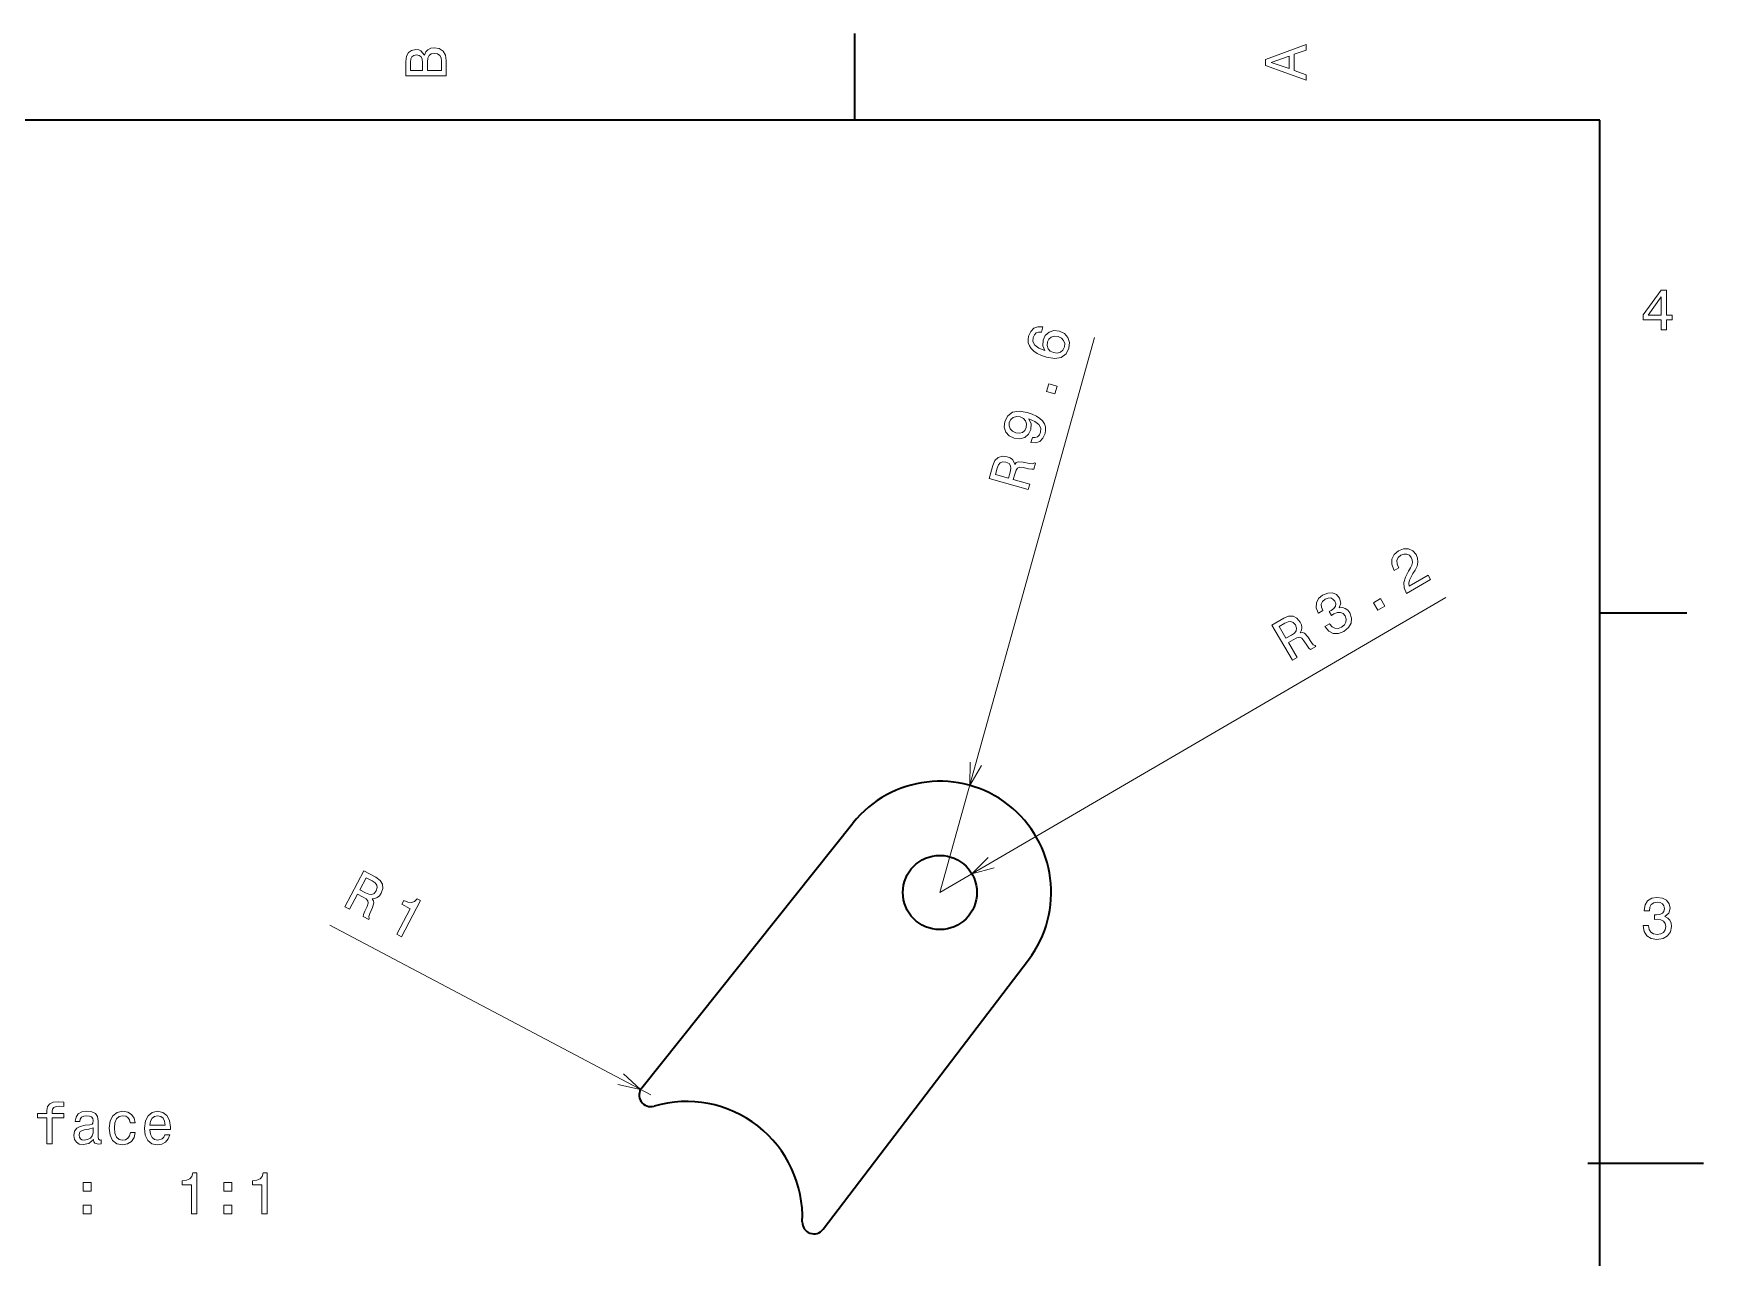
# Model space of a CAD drawing. Extents: x 0 to 296, y 0 to 210.
# Drawn here: x 151.8 to 295.9, y 101.9 to 207.5 of the extents above; entities that cross this region are included whole.
import ezdxf

# ---------------------------------------------------------------- set-up
doc = ezdxf.new("R2010")
doc.units = 0

msp = doc.modelspace()

# ---------------------------------------------------------------- linework, layer by layer
at = {"color": 7, "lineweight": 35, "ltscale": 0.1875}
for p, q in [((222.699997, 200), (222.699997, 207.5)), ((287, 157.5), (294.5, 157.5))]:
    msp.add_line(p, q, dxfattribs=at)
at = {"color": 7, "lineweight": 35}
for p, q in [((287, 200), (10, 200)), ((287, 10), (287, 200)), ((204.299072, 116.511948), (222.530151, 139.351898)), ((219.9552, 104.300415), (237.668579, 127.544174))]:
    msp.add_line(p, q, dxfattribs=at)
at = {"color": 7, "lineweight": 13}
for p, q in [((230.033081, 133.363007), (243.388672, 181.244675)), ((230.033081, 133.363007), (273.68811, 158.819458)), ((205.080566, 115.888107), (177.391602, 130.551224))]:
    msp.add_line(p, q, dxfattribs=at)
at = {"color": 7, "lineweight": 35, "ltscale": 0.25}
msp.add_line((285.941101, 110), (295.941101, 110), dxfattribs=at)
at = {"color": 7, "lineweight": 13}
for points in [[(185.542007, 205.630417), (185.249496, 205.983429), (185.052811, 206.074219), (184.81073, 206.104477), (184.432495, 206.03891), (184.160156, 205.842224), (183.993729, 205.524506), (183.933212, 205.080704), (183.933212, 203.835022), (187.433212, 203.835022), (187.433212, 205.151306), (187.36261, 205.620331), (187.155838, 205.968307), (186.828018, 206.185165), (186.384216, 206.260818), (186.08667, 206.215424), (185.839554, 206.094391), (185.65799, 205.897705)], [(261.633209, 203.466858), (261.633209, 203.930847), (260.604401, 204.298996), (260.604401, 205.695969), (261.633209, 206.064133), (261.633209, 206.538193), (258.128174, 205.257217), (258.128174, 204.742798)], [(185.385666, 204.984879), (185.385666, 204.298996), (184.351807, 204.298996), (184.351807, 205.025223), (184.382065, 205.297562), (184.472839, 205.489197), (184.629181, 205.605194), (184.86116, 205.645538), (185.093155, 205.600143), (185.254532, 205.479111), (185.355408, 205.272339)], [(187.014618, 205.095825), (187.014618, 204.298996), (185.809296, 204.298996), (185.809296, 205.050446), (185.844589, 205.368164), (185.9505, 205.595108), (186.132065, 205.731277), (186.394302, 205.776657), (186.671692, 205.731277), (186.863327, 205.605194), (186.979324, 205.393372)], [(260.17572, 204.460388), (258.632477, 205), (260.17572, 205.539627)], [(292.277374, 181.916794), (292.731262, 181.916794), (292.731262, 182.784225), (293.23056, 182.784225), (293.23056, 183.187683), (292.731262, 183.187683), (292.731262, 185.341141), (292.272339, 185.341141), (290.739197, 183.228027), (290.739197, 182.784225), (292.277374, 182.784225)], [(291.162842, 183.187683), (292.277374, 184.756134), (292.277374, 183.187683)], [(238.916748, 182.172668), (238.497559, 182.190125), (238.146484, 182.057678), (237.869751, 181.778839), (237.687256, 181.368958), (237.641357, 181.072861), (237.664551, 180.799377), (237.75415, 180.538773), (237.916382, 180.294556), (238.142944, 180.074295), (238.438599, 179.876648), (238.803467, 179.701584), (239.230347, 179.561569), (239.941895, 179.446884), (240.508545, 179.545349), (240.91687, 179.845108), (241.165161, 180.341293), (241.209106, 180.836884), (241.081055, 181.260056), (240.786621, 181.593491), (240.353027, 181.803452), (239.86853, 181.849579), (239.451538, 181.725037), (239.131958, 181.442474), (238.934937, 181.036667), (238.903442, 180.548065), (239.084106, 180.125931), (238.570068, 180.347855), (238.229614, 180.610336), (238.067749, 180.912064), (238.082153, 181.264069), (238.188721, 181.496109), (238.342285, 181.652252), (238.546143, 181.726273), (238.792114, 181.725739)], [(240.22644, 181.330887), (240.517578, 181.192078), (240.712891, 180.991028), (240.807373, 180.729065), (240.780029, 180.443481), (240.651489, 180.170425), (240.439941, 179.99382), (240.16748, 179.917984), (239.849243, 179.959625), (239.561646, 180.092224), (239.371216, 180.291916), (239.287842, 180.55603), (239.318359, 180.872116), (239.445068, 181.119537), (239.644165, 181.289124), (239.9104, 181.36145)], [(239.957153, 176.385986), (240.144165, 177.056351), (239.42041, 177.258255), (239.233398, 176.587875)], [(237.886108, 172.189713), (238.290283, 172.155533), (238.644775, 172.281754), (238.921509, 172.560608), (239.111572, 172.978836), (239.157471, 173.274933), (239.141846, 173.556778), (239.052246, 173.817383), (238.890015, 174.0616), (238.663452, 174.28186), (238.362915, 174.480865), (238.001587, 174.649704), (237.571167, 174.795944), (236.863159, 174.904419), (236.296509, 174.805954), (235.889648, 174.511047), (235.637695, 174.021072), (235.592407, 173.520615), (235.725342, 173.0961), (236.019775, 172.762665), (236.449829, 172.558929), (236.937866, 172.506577), (237.356201, 172.635971), (237.674438, 172.913696), (237.86792, 173.325714), (237.902954, 173.80809), (237.717407, 174.231583), (238.234985, 174.003448), (238.575439, 173.740952), (238.737305, 173.43924), (238.71936, 173.093445), (238.61499, 172.850327), (238.456543, 172.695541), (238.252686, 172.621521), (238.010864, 172.636627)], [(236.576416, 173.031479), (236.288818, 173.164078), (236.088623, 173.366486), (235.997681, 173.622238), (236.021484, 173.914032), (236.154907, 174.18573), (236.366455, 174.362335), (236.637573, 174.433319), (236.953613, 174.40274), (237.244751, 174.263947), (237.435181, 174.06424), (237.513672, 173.801483), (237.479614, 173.491608), (237.356567, 173.237976), (237.157349, 173.06839), (236.895996, 172.994705)], [(237.6604, 168.151611), (237.786377, 168.603394), (236.363037, 169.000397), (236.491821, 169.461884), (236.601196, 169.797867), (236.728882, 169.992645), (236.921631, 170.064514), (237.221802, 170.033142), (237.665771, 169.935486), (237.960571, 169.884689), (238.146851, 169.895569), (238.289063, 170.405624), (238.196777, 170.431381), (238.029663, 170.35759), (237.766113, 170.389175), (237.212646, 170.506927), (236.786377, 170.536819), (236.628906, 170.460312), (236.487793, 170.311172), (236.420532, 170.539368), (236.288452, 170.722809), (236.099121, 170.869873), (235.849854, 170.970825), (235.422729, 171.016632), (235.0625, 170.907684), (234.788574, 170.638565), (234.603394, 170.218979), (234.289063, 169.091965)], [(234.981079, 169.977509), (235.092896, 170.265701), (235.243408, 170.448837), (235.450073, 170.532578), (235.729492, 170.50177), (235.997681, 170.374603), (236.131104, 170.196014), (236.15625, 169.948166), (236.095093, 169.635361), (235.950195, 169.11557), (234.828003, 169.428574)], [(270.306396, 159.162582), (272.384521, 160.37439), (272.166016, 160.749054), (270.52356, 159.791306), (270.495728, 160.049408), (270.553467, 160.310776), (270.856689, 160.902084), (271.037476, 161.182678), (271.21582, 161.537674), (271.293579, 161.874908), (271.26123, 162.200546), (271.134644, 162.517853), (270.847168, 162.840607), (270.474731, 163.008743), (270.054321, 163.00882), (269.611084, 162.837906), (269.236084, 162.519958), (269.037354, 162.12973), (269.023193, 161.683594), (269.204956, 161.211639), (269.240601, 161.150635), (269.636963, 161.381821), (269.616699, 161.416672), (269.483154, 161.735794), (269.473755, 162.022217), (269.579834, 162.270874), (269.800171, 162.463593), (270.078247, 162.567383), (270.329102, 162.567703), (270.550171, 162.468933), (270.718262, 162.280853), (270.804565, 162.062668), (270.820923, 161.844498), (270.767822, 161.615067), (270.652344, 161.372589), (270.476563, 161.083298), (270.207153, 160.564209), (270.074219, 160.101395), (270.098877, 159.648697), (270.298828, 159.175659)], [(263.262939, 156.328064), (263.280762, 156.297562), (263.594238, 155.919968), (263.981934, 155.725693), (264.421265, 155.713287), (264.891357, 155.888184), (265.30127, 156.226456), (265.529297, 156.616302), (265.569336, 157.048294), (265.419067, 157.486115), (265.234375, 157.722839), (265.016602, 157.876068), (264.765747, 157.945801), (264.488037, 157.941498), (264.634033, 158.341873), (264.515747, 158.774979), (264.252197, 159.076691), (263.915039, 159.224487), (263.515991, 159.207855), (263.064819, 159.020599), (262.713257, 158.72226), (262.524536, 158.35527), (262.506226, 157.935989), (262.677246, 157.492706), (262.694946, 157.462219), (263.082764, 157.688324), (262.954956, 157.987473), (262.951416, 158.253922), (263.063232, 158.482605), (263.294922, 158.676056), (263.541748, 158.773315), (263.76062, 158.778366), (263.947266, 158.688675), (264.103271, 158.511124), (264.188599, 158.274796), (264.167847, 158.070053), (264.035645, 157.876221), (263.802612, 157.705276), (263.630127, 157.61055), (263.830811, 157.266373), (264.039185, 157.399567), (264.336548, 157.520416), (264.602295, 157.535248), (264.823364, 157.436478), (264.99646, 157.2397), (265.095947, 156.959061), (265.078857, 156.698059), (264.947021, 156.463562), (264.704102, 156.269394), (264.404175, 156.152908), (264.127563, 156.166748), (263.879272, 156.302185), (263.663696, 156.561783)], [(267.841431, 157.725189), (268.442627, 158.075775), (268.064087, 158.724915), (267.462891, 158.374329)], [(260.456421, 153.4189), (260.861572, 153.655167), (260.117188, 154.931656), (260.531128, 155.173004), (260.843628, 155.337769), (261.070923, 155.38855), (261.259277, 155.305756), (261.452759, 155.074127), (261.703247, 154.694733), (261.879272, 154.452927), (262.020386, 154.330933), (262.477905, 154.597687), (262.429565, 154.680466), (262.258301, 154.744019), (262.091309, 154.950241), (261.776245, 155.420395), (261.491333, 155.7388), (261.325073, 155.79364), (261.119995, 155.784958), (261.230713, 155.995499), (261.263794, 156.219116), (261.230469, 156.456528), (261.121948, 156.702682), (260.847534, 157.033066), (260.513184, 157.205917), (260.12915, 157.203796), (259.704102, 157.031784), (258.693359, 156.442398)], [(259.806763, 156.595428), (260.087769, 156.724258), (260.323364, 156.750717), (260.529907, 156.666824), (260.70874, 156.450073), (260.812622, 156.171997), (260.783813, 155.950912), (260.62915, 155.75563), (260.367432, 155.573807), (259.901245, 155.301971), (259.314453, 156.30835)], [(178.675171, 132.134598), (179.0896, 131.9151), (179.781128, 133.220963), (180.20459, 132.99675), (180.509521, 132.818161), (180.672485, 132.651917), (180.70166, 132.448196), (180.606934, 132.161636), (180.416748, 131.748718), (180.304321, 131.471603), (180.275146, 131.287292), (180.743164, 131.039474), (180.787964, 131.124146), (180.751587, 131.303223), (180.838623, 131.553864), (181.071777, 132.06955), (181.191895, 132.479599), (181.150757, 132.649765), (181.035156, 132.819412), (181.272461, 132.836426), (181.479858, 132.926331), (181.66394, 133.079941), (181.815796, 133.302002), (181.95166, 133.709412), (181.921997, 134.08461), (181.717529, 134.409744), (181.347168, 134.680099), (180.31311, 135.227661)], [(181.03064, 134.362625), (181.28833, 134.19191), (181.435181, 134.005753), (181.4729, 133.786026), (181.383179, 133.519669), (181.20166, 133.28476), (180.998779, 133.192505), (180.751221, 133.22084), (180.458618, 133.34726), (179.981812, 133.599792), (180.526978, 134.629333)], [(183.15564, 129.761917), (183.561157, 129.54715), (185.210938, 132.662491), (184.907837, 132.822983), (184.683716, 132.593597), (184.426392, 132.495834), (184.124634, 132.518677), (183.76709, 132.662399), (183.599487, 132.345963), (184.321533, 131.963608)], [(290.729126, 130.51622), (290.729126, 130.480911), (290.809814, 129.996765), (291.046844, 129.633652), (291.420044, 129.401657), (291.914276, 129.315933), (292.438782, 129.401657), (292.832153, 129.623566), (293.08429, 129.976593), (293.175079, 130.430481), (293.134735, 130.728027), (293.023773, 130.970108), (292.842224, 131.156708), (292.600159, 131.292877), (292.927948, 131.565216), (293.043945, 131.998932), (292.968292, 132.392303), (292.751434, 132.68985), (292.398407, 132.87645), (291.914276, 132.942017), (291.460388, 132.861313), (291.112396, 132.63942), (290.885468, 132.286392), (290.809814, 131.817368), (290.809814, 131.782074), (291.258636, 131.782074), (291.299011, 132.104828), (291.430115, 132.336823), (291.641937, 132.478027), (291.939484, 132.528473), (292.201721, 132.488113), (292.393372, 132.382217), (292.509369, 132.210739), (292.554749, 131.97876), (292.509369, 131.731628), (292.388336, 131.565216), (292.176514, 131.46434), (291.889069, 131.434082), (291.692383, 131.439133), (291.692383, 131.04071), (291.939484, 131.050797), (292.257202, 131.005417), (292.494232, 130.884369), (292.635468, 130.687683), (292.685883, 130.430481), (292.630402, 130.13797), (292.484161, 129.921112), (292.252167, 129.784943), (291.944519, 129.739563), (291.626801, 129.789993), (291.394806, 129.941284), (291.248566, 130.183365), (291.193085, 130.51622)], [(152.969299, 113.921997), (152.969299, 111.6828), (153.413116, 111.6828), (153.413116, 113.921997), (154.421753, 113.921997), (154.421753, 114.300232), (153.413116, 114.300232), (153.413116, 114.46666), (153.44841, 114.668388), (153.564407, 114.804558), (153.761093, 114.885246), (154.043518, 114.915512), (154.421753, 114.89534), (154.421753, 115.278625), (153.942657, 115.303841), (153.508942, 115.258446), (153.206345, 115.122284), (153.02478, 114.885246), (152.969299, 114.547356), (152.969299, 114.300232), (152.157349, 114.300232), (152.157349, 113.921997)], [(156.99884, 112.035828), (156.99884, 112.020699), (157.024063, 111.849228), (157.099716, 111.728188), (157.417435, 111.63237), (157.664551, 111.672714), (157.664551, 112.015656), (157.55864, 112.000526), (157.417435, 112.066086), (157.392212, 112.267815), (157.392212, 113.66983), (157.331696, 114.027901), (157.155182, 114.28006), (156.847549, 114.431358), (156.413834, 114.486832), (155.990204, 114.426315), (155.677521, 114.254845), (155.480835, 113.987556), (155.415268, 113.634529), (155.415268, 113.604271), (155.81369, 113.604271), (155.848984, 113.816086), (155.959946, 113.967384), (156.141495, 114.058159), (156.398697, 114.09346), (156.645813, 114.068245), (156.822327, 113.992599), (156.928238, 113.861473), (156.963547, 113.679916), (156.943375, 113.468102), (156.862671, 113.362198), (156.66095, 113.31176), (156.282715, 113.271416), (155.848984, 113.180641), (155.541351, 113.019257), (155.359802, 112.767097), (155.304321, 112.393898), (155.354752, 112.061043), (155.511093, 111.813927), (155.76326, 111.657585), (156.111237, 111.602112), (156.580261, 111.708015)], [(160.150864, 113.493317), (160.58963, 113.493317), (160.49884, 113.896774), (160.281982, 114.2145), (159.944092, 114.411186), (159.505325, 114.486832), (159.021179, 114.385971), (158.653015, 114.103546), (158.421036, 113.644615), (158.340347, 113.029343), (158.415985, 112.419113), (158.642944, 111.965218), (159.001007, 111.6828), (159.490204, 111.586983), (159.92392, 111.662628), (160.26181, 111.874443), (160.493805, 112.207298), (160.594666, 112.6511), (160.171036, 112.6511), (160.095383, 112.368683), (159.954178, 112.15686), (159.752441, 112.025742), (159.505325, 111.985397), (159.197693, 112.050957), (158.975784, 112.252686), (158.83963, 112.580498), (158.794235, 113.044472), (158.83963, 113.49836), (158.980835, 113.826172), (159.207779, 114.027901), (159.505325, 114.098503), (159.767578, 114.053116), (159.964264, 113.937126), (160.095383, 113.745483)], [(161.850433, 112.908302), (163.625641, 112.908302), (163.630692, 113.115074), (163.549988, 113.695045), (163.328094, 114.128769), (162.975067, 114.391014), (162.506042, 114.486832), (162.047119, 114.385971), (161.694092, 114.103546), (161.467148, 113.644615), (161.386444, 113.039429), (161.462097, 112.419113), (161.689041, 111.965218), (162.037033, 111.6828), (162.490921, 111.586983), (162.884293, 111.652542), (163.207062, 111.824013), (163.444092, 112.096344), (163.580261, 112.459457), (163.141495, 112.459457), (163.05072, 112.257729), (162.919586, 112.10643), (162.546387, 111.985397), (162.258926, 112.040871), (162.042068, 112.217384), (161.900864, 112.504845), (161.850433, 112.893173)], [(161.850433, 113.281502), (161.905899, 113.629486), (162.042068, 113.886688), (162.24884, 114.04303), (162.521179, 114.098503), (162.788467, 114.04303), (162.995239, 113.886688), (163.121323, 113.629486), (163.166718, 113.281502)], [(156.94841, 112.630928), (156.887894, 112.368683), (156.726517, 112.166946), (156.484436, 112.035828), (156.18689, 111.99044), (155.995239, 112.015656), (155.85907, 112.096344), (155.773346, 112.237556), (155.748123, 112.434242), (155.768295, 112.610756), (155.848984, 112.736832), (156.171753, 112.878044), (156.580261, 112.93856), (156.94841, 113.059601)], [(156.086029, 107.592743), (156.781982, 107.592743), (156.781982, 108.344185), (156.086029, 108.344185)], [(165.451294, 105.635971), (165.910217, 105.635971), (165.910217, 109.161186), (165.567291, 109.161186), (165.476501, 108.853554), (165.294952, 108.646774), (165.017578, 108.525742), (164.634293, 108.485397), (164.634293, 108.127327), (165.451294, 108.127327)], [(168.230103, 107.592743), (168.926071, 107.592743), (168.926071, 108.344185), (168.230103, 108.344185)], [(171.523346, 105.635971), (171.982269, 105.635971), (171.982269, 109.161186), (171.639328, 109.161186), (171.548553, 108.853554), (171.367004, 108.646774), (171.089615, 108.525742), (170.706329, 108.485397), (170.706329, 108.127327), (171.523346, 108.127327)], [(156.086029, 105.635971), (156.781982, 105.635971), (156.781982, 106.387413), (156.086029, 106.387413)], [(168.230103, 105.635971), (168.926071, 105.635971), (168.926071, 106.387413), (168.230103, 106.387413)]]:
    msp.add_lwpolyline(points, close=True, dxfattribs=at)
for points in [[(232.632813, 144.609924), (232.612305, 142.610016), (233.630005, 144.331772)], [(234.205444, 136.395279), (232.797363, 134.97496), (234.727051, 135.500946)], [(202.247314, 116.802734), (204.196899, 116.356094), (202.731812, 117.717636)]]:
    msp.add_lwpolyline(points, dxfattribs=at)
at = {"color": 7, "lineweight": 35}
msp.add_circle((230.033081, 133.363007), 3.2, dxfattribs=at)
for centre, radius, start, end in [((230.033081, 133.363007), 9.6, 322.689945, 141.402661), ((205.080566, 115.888107), 1, 141.402661, 286.300141), ((208.167969, 105.330246), 10, 357.792463, 106.30014), ((219.15979, 104.90654), 1, 177.792461, 322.689945)]:
    msp.add_arc(centre, radius, start, end, dxfattribs=at)

doc.saveas('drawing.dxf')
